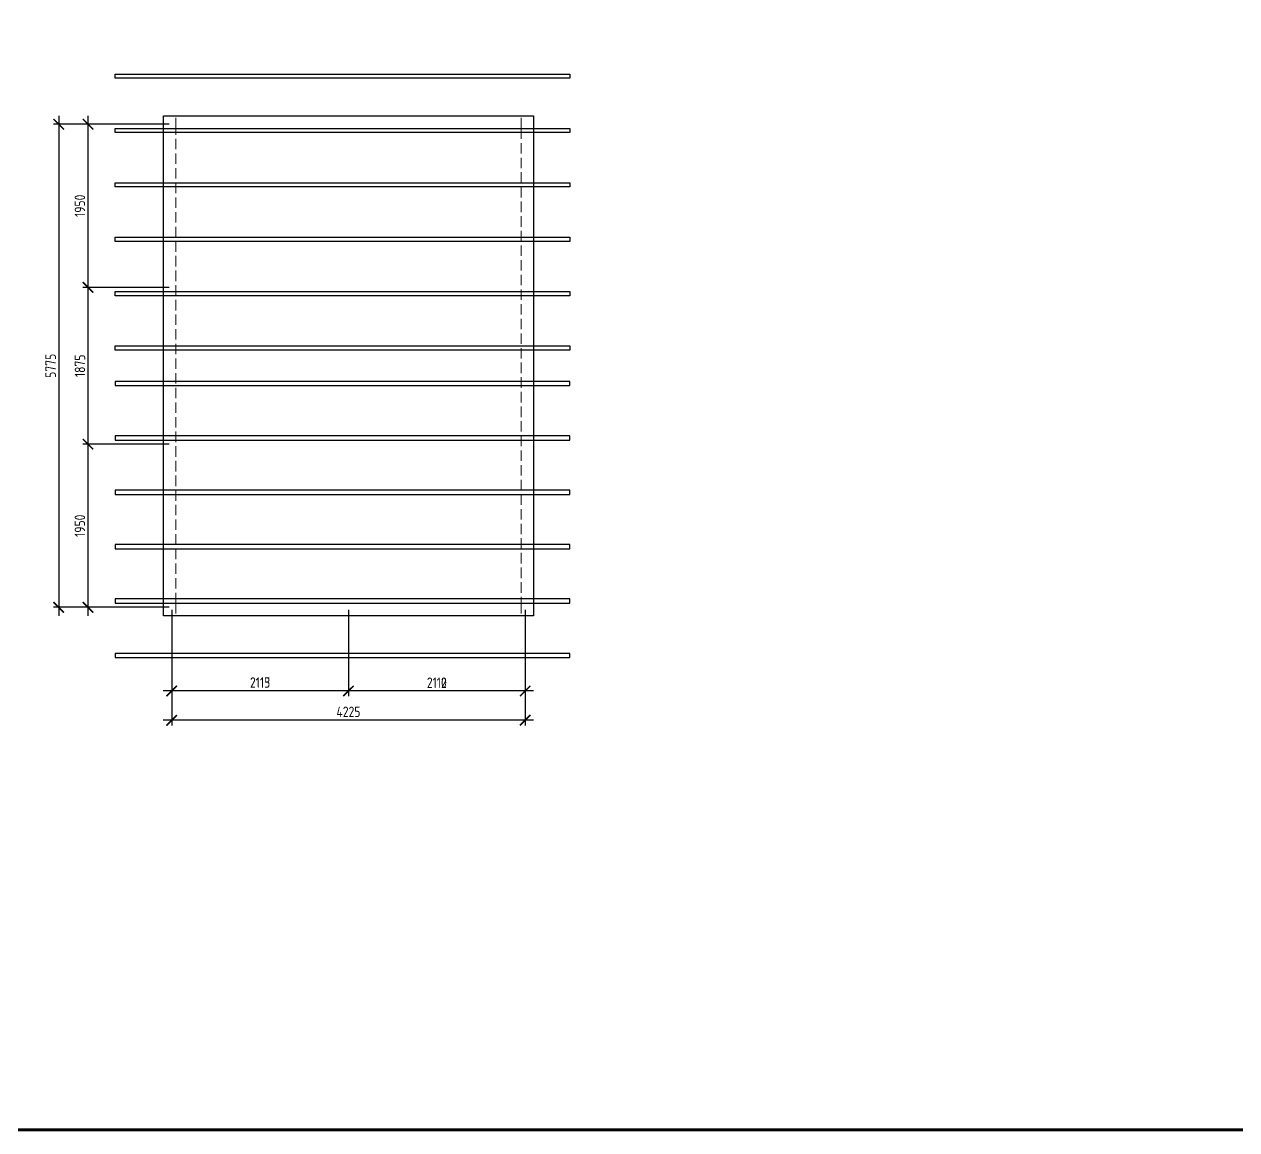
# Model space of a CAD drawing. Header units: millimetres. Extents: x 743280 to 1140305, y -337608 to -106611.
# Drawn here: x 989059 to 1003551, y -252250 to -239035 of the extents above; entities that cross this region are included whole.
import ezdxf

# ---------------------------------------------------------------- set-up
doc = ezdxf.new("R2010")
doc.units = ezdxf.units.MM
doc.header["$PDMODE"] = 35
doc.linetypes.add('GOST2.303 4', pattern=[7, 5, -2, 0])
doc.layers.get('Defpoints').update_dxf_attribs({"color": 9})
for name, color, linetype, lineweight in [('НЕВИДИМЫЕ', 6, 'GOST2.303 4', 13), ('ОСНОВНЫЕ', 7, 'Continuous', 30), ('РАЗМЕРЫ', 42, 'Continuous', 13), ('Сварка', 102, 'Continuous', 13)]:
    doc.layers.add(name, color=color, linetype=linetype, lineweight=lineweight)
doc.styles.add('GOST 2.304', font='CS_Gost2304.shx')
doc.dimstyles.new('СПДС', dxfattribs={"dimtxt": 2.5, "dimasz": 2.5, "dimexe": 1.25, "dimexo": 0.625, "dimtad": 1, "dimdec": 0, "dimtxsty": 'GOST 2.304', "dimblk": 'ARCHTICK', "dimblk1": 'ARCHTICK', "dimblk2": 'ARCHTICK', "dimcen": 2.5, "dimdle": 2, "dimadec": 0, "dimazin": 2, "dimtfac": 0.75, "dimtdec": 4, "dimtmove": 1, "dimatfit": 3, "dimfxl": 1, "dimtolj": 1, "dimarcsym": 1})

# ---------------------------------------------------------------- blocks, each defined once
blk = doc.blocks.new('_ArchTick')
at = {"color": 0, "linetype": 'ByBlock', "const_width": 0.15}
blk.add_lwpolyline([(-0.5, -0.5), (0.5, 0.5)], dxfattribs=at)
blk = doc.blocks.new('*D101')
at = {"layer": 'Defpoints', "color": 0, "transparency": 16777216}
for p in [(990821, -240230), (989471, -246005), (990821, -246005)]:
    blk.add_point(p, dxfattribs=at)
at = {"layer": 'РАЗМЕРЫ', "color": 0, "lineweight": -2, "transparency": 16777216}
for p, q in [((990790, -240230), (989409, -240230)), ((989471, -240130), (989471, -246105)), ((990790, -246005), (989409, -246005))]:
    blk.add_line(p, q, dxfattribs=at)
at = {"layer": 'РАЗМЕРЫ', "color": 0, "lineweight": -2, "transparency": 16777216, "xscale": 125, "yscale": 125, "zscale": 125}
for p, rotation in [((989471, -240230), 90), ((989471, -246005), 270)]:
    blk.add_blockref('_ArchTick', p, dxfattribs=dict(at, rotation=rotation))
at = {"layer": 'РАЗМЕРЫ', "color": 0, "transparency": 16777216, "insert": (989375, -243118), "char_height": 125, "attachment_point": 5, "rotation": 90, "style": 'GOST 2.304'}
blk.add_mtext('\\A1;5775', dxfattribs=at)
blk = doc.blocks.new('*D102')
at = {"layer": 'Defpoints', "color": 0, "transparency": 16777216}
for p in [(990821, -244055), (989821, -246005), (990821, -246005)]:
    blk.add_point(p, dxfattribs=at)
at = {"layer": 'РАЗМЕРЫ', "color": 0, "lineweight": -2, "transparency": 16777216}
for p, q in [((989821, -243955), (989821, -246105)), ((990790, -244055), (989759, -244055)), ((990790, -246005), (989759, -246005))]:
    blk.add_line(p, q, dxfattribs=at)
at = {"layer": 'РАЗМЕРЫ', "color": 0, "lineweight": -2, "transparency": 16777216, "xscale": 125, "yscale": 125, "zscale": 125}
for p, rotation in [((989821, -244055), 90), ((989821, -246005), 270)]:
    blk.add_blockref('_ArchTick', p, dxfattribs=dict(at, rotation=rotation))
at = {"layer": 'РАЗМЕРЫ', "color": 0, "transparency": 16777216, "insert": (989724, -245030), "char_height": 125, "attachment_point": 5, "rotation": 90, "style": 'GOST 2.304'}
blk.add_mtext('\\A1;1950', dxfattribs=at)
blk = doc.blocks.new('*D103')
at = {"layer": 'Defpoints', "color": 0, "transparency": 16777216}
for p in [(990821, -242180), (989821, -244055), (990821, -244055)]:
    blk.add_point(p, dxfattribs=at)
at = {"layer": 'РАЗМЕРЫ', "color": 0, "lineweight": -2, "transparency": 16777216}
for p, q in [((989821, -242080), (989821, -244155)), ((990790, -242180), (989759, -242180)), ((990790, -244055), (989759, -244055))]:
    blk.add_line(p, q, dxfattribs=at)
at = {"layer": 'РАЗМЕРЫ', "color": 0, "lineweight": -2, "transparency": 16777216, "xscale": 125, "yscale": 125, "zscale": 125}
for p, rotation in [((989821, -242180), 90), ((989821, -244055), 270)]:
    blk.add_blockref('_ArchTick', p, dxfattribs=dict(at, rotation=rotation))
at = {"layer": 'РАЗМЕРЫ', "color": 0, "transparency": 16777216, "insert": (989725, -243118), "char_height": 125, "attachment_point": 5, "rotation": 90, "style": 'GOST 2.304'}
blk.add_mtext('\\A1;1875', dxfattribs=at)
blk = doc.blocks.new('*D104')
at = {"layer": 'Defpoints', "color": 0, "transparency": 16777216}
for p in [(990821, -240230), (989821, -242180), (990821, -242180)]:
    blk.add_point(p, dxfattribs=at)
at = {"layer": 'РАЗМЕРЫ', "color": 0, "lineweight": -2, "transparency": 16777216}
for p, q in [((990790, -240230), (989759, -240230)), ((989821, -240130), (989821, -242280)), ((990790, -242180), (989759, -242180))]:
    blk.add_line(p, q, dxfattribs=at)
at = {"layer": 'РАЗМЕРЫ', "color": 0, "lineweight": -2, "transparency": 16777216, "xscale": 125, "yscale": 125, "zscale": 125}
for p, rotation in [((989821, -240230), 90), ((989821, -242180), 270)]:
    blk.add_blockref('_ArchTick', p, dxfattribs=dict(at, rotation=rotation))
at = {"layer": 'РАЗМЕРЫ', "color": 0, "transparency": 16777216, "insert": (989724, -241205), "char_height": 125, "attachment_point": 5, "rotation": 90, "style": 'GOST 2.304'}
blk.add_mtext('\\A1;1950', dxfattribs=at)
blk = doc.blocks.new('*D105')
at = {"layer": 'Defpoints', "color": 0, "transparency": 16777216}
for p in [(990821, -246005), (995046, -246005), (990821, -247355)]:
    blk.add_point(p, dxfattribs=at)
at = {"layer": 'РАЗМЕРЫ', "color": 0, "lineweight": -2, "transparency": 16777216}
for p, q in [((990821, -246036), (990821, -247418)), ((995046, -246036), (995046, -247418)), ((995146, -247355), (990721, -247355))]:
    blk.add_line(p, q, dxfattribs=at)
at = {"layer": 'РАЗМЕРЫ', "color": 0, "lineweight": -2, "transparency": 16777216, "xscale": 125, "yscale": 125, "zscale": 125, "rotation": 180}
blk.add_blockref('_ArchTick', (990821, -247355), dxfattribs=at)
at = {"layer": 'РАЗМЕРЫ', "color": 0, "lineweight": -2, "transparency": 16777216, "xscale": 125, "yscale": 125, "zscale": 125}
blk.add_blockref('_ArchTick', (995046, -247355), dxfattribs=at)
at = {"layer": 'РАЗМЕРЫ', "color": 0, "transparency": 16777216, "insert": (992934, -247254), "char_height": 125, "attachment_point": 5, "style": 'GOST 2.304'}
blk.add_mtext('\\A1;4225', dxfattribs=at)
blk = doc.blocks.new('*D106')
at = {"layer": 'Defpoints', "color": 0, "transparency": 16777216}
for p in [(990821, -246005), (992934, -246005), (990821, -247005)]:
    blk.add_point(p, dxfattribs=at)
at = {"layer": 'РАЗМЕРЫ', "color": 0, "lineweight": -2, "transparency": 16777216}
for p, q in [((990821, -246036), (990821, -247068)), ((992934, -246036), (992934, -247068)), ((993034, -247005), (990721, -247005))]:
    blk.add_line(p, q, dxfattribs=at)
at = {"layer": 'РАЗМЕРЫ', "color": 0, "lineweight": -2, "transparency": 16777216, "xscale": 125, "yscale": 125, "zscale": 125, "rotation": 180}
blk.add_blockref('_ArchTick', (990821, -247005), dxfattribs=at)
at = {"layer": 'РАЗМЕРЫ', "color": 0, "lineweight": -2, "transparency": 16777216, "xscale": 125, "yscale": 125, "zscale": 125}
blk.add_blockref('_ArchTick', (992934, -247005), dxfattribs=at)
at = {"layer": 'РАЗМЕРЫ', "color": 0, "transparency": 16777216, "insert": (991878, -246904), "char_height": 125, "attachment_point": 5, "style": 'GOST 2.304'}
blk.add_mtext('\\A1;2115', dxfattribs=at)
blk = doc.blocks.new('*D107')
at = {"layer": 'Defpoints', "color": 0, "transparency": 16777216}
for p in [(992934, -246005), (995046, -246005), (992934, -247005)]:
    blk.add_point(p, dxfattribs=at)
at = {"layer": 'РАЗМЕРЫ', "color": 0, "lineweight": -2, "transparency": 16777216}
for p, q in [((992934, -246036), (992934, -247068)), ((995046, -246036), (995046, -247068)), ((995146, -247005), (992834, -247005))]:
    blk.add_line(p, q, dxfattribs=at)
at = {"layer": 'РАЗМЕРЫ', "color": 0, "lineweight": -2, "transparency": 16777216, "xscale": 125, "yscale": 125, "zscale": 125, "rotation": 180}
blk.add_blockref('_ArchTick', (992934, -247005), dxfattribs=at)
at = {"layer": 'РАЗМЕРЫ', "color": 0, "lineweight": -2, "transparency": 16777216, "xscale": 125, "yscale": 125, "zscale": 125}
blk.add_blockref('_ArchTick', (995046, -247005), dxfattribs=at)
at = {"layer": 'РАЗМЕРЫ', "color": 0, "transparency": 16777216, "insert": (993990, -246906), "char_height": 125, "attachment_point": 5, "style": 'GOST 2.304'}
blk.add_mtext('\\A1;2110', dxfattribs=at)
blk = doc.blocks.new('*D108')
at = {"layer": 'Defpoints', "color": 0, "transparency": 16777216}
for p in [(990821, -240230), (989471, -246005), (990821, -246005)]:
    blk.add_point(p, dxfattribs=at)
at = {"layer": 'РАЗМЕРЫ', "color": 0, "lineweight": -2, "transparency": 16777216}
for p, q in [((990790, -240230), (989409, -240230)), ((989471, -240130), (989471, -246105)), ((990790, -246005), (989409, -246005))]:
    blk.add_line(p, q, dxfattribs=at)
at = {"layer": 'РАЗМЕРЫ', "color": 0, "lineweight": -2, "transparency": 16777216, "xscale": 125, "yscale": 125, "zscale": 125}
for p, rotation in [((989471, -240230), 90), ((989471, -246005), 270)]:
    blk.add_blockref('_ArchTick', p, dxfattribs=dict(at, rotation=rotation))
at = {"layer": 'РАЗМЕРЫ', "color": 0, "transparency": 16777216, "insert": (989375, -243118), "char_height": 125, "attachment_point": 5, "rotation": 90, "style": 'GOST 2.304'}
blk.add_mtext('\\A1;5775', dxfattribs=at)
blk = doc.blocks.new('*D109')
at = {"layer": 'Defpoints', "color": 0, "transparency": 16777216}
for p in [(990821, -244055), (989821, -246005), (990821, -246005)]:
    blk.add_point(p, dxfattribs=at)
at = {"layer": 'РАЗМЕРЫ', "color": 0, "lineweight": -2, "transparency": 16777216}
for p, q in [((989821, -243955), (989821, -246105)), ((990790, -244055), (989759, -244055)), ((990790, -246005), (989759, -246005))]:
    blk.add_line(p, q, dxfattribs=at)
at = {"layer": 'РАЗМЕРЫ', "color": 0, "lineweight": -2, "transparency": 16777216, "xscale": 125, "yscale": 125, "zscale": 125}
for p, rotation in [((989821, -244055), 90), ((989821, -246005), 270)]:
    blk.add_blockref('_ArchTick', p, dxfattribs=dict(at, rotation=rotation))
at = {"layer": 'РАЗМЕРЫ', "color": 0, "transparency": 16777216, "insert": (989724, -245030), "char_height": 125, "attachment_point": 5, "rotation": 90, "style": 'GOST 2.304'}
blk.add_mtext('\\A1;1950', dxfattribs=at)
blk = doc.blocks.new('*D110')
at = {"layer": 'Defpoints', "color": 0, "transparency": 16777216}
for p in [(990821, -242180), (989821, -244055), (990821, -244055)]:
    blk.add_point(p, dxfattribs=at)
at = {"layer": 'РАЗМЕРЫ', "color": 0, "lineweight": -2, "transparency": 16777216}
for p, q in [((989821, -242080), (989821, -244155)), ((990790, -242180), (989759, -242180)), ((990790, -244055), (989759, -244055))]:
    blk.add_line(p, q, dxfattribs=at)
at = {"layer": 'РАЗМЕРЫ', "color": 0, "lineweight": -2, "transparency": 16777216, "xscale": 125, "yscale": 125, "zscale": 125}
for p, rotation in [((989821, -242180), 90), ((989821, -244055), 270)]:
    blk.add_blockref('_ArchTick', p, dxfattribs=dict(at, rotation=rotation))
at = {"layer": 'РАЗМЕРЫ', "color": 0, "transparency": 16777216, "insert": (989725, -243118), "char_height": 125, "attachment_point": 5, "rotation": 90, "style": 'GOST 2.304'}
blk.add_mtext('\\A1;1875', dxfattribs=at)
blk = doc.blocks.new('*D111')
at = {"layer": 'Defpoints', "color": 0, "transparency": 16777216}
for p in [(990821, -240230), (989821, -242180), (990821, -242180)]:
    blk.add_point(p, dxfattribs=at)
at = {"layer": 'РАЗМЕРЫ', "color": 0, "lineweight": -2, "transparency": 16777216}
for p, q in [((990790, -240230), (989759, -240230)), ((989821, -240130), (989821, -242280)), ((990790, -242180), (989759, -242180))]:
    blk.add_line(p, q, dxfattribs=at)
at = {"layer": 'РАЗМЕРЫ', "color": 0, "lineweight": -2, "transparency": 16777216, "xscale": 125, "yscale": 125, "zscale": 125}
for p, rotation in [((989821, -240230), 90), ((989821, -242180), 270)]:
    blk.add_blockref('_ArchTick', p, dxfattribs=dict(at, rotation=rotation))
at = {"layer": 'РАЗМЕРЫ', "color": 0, "transparency": 16777216, "insert": (989724, -241205), "char_height": 125, "attachment_point": 5, "rotation": 90, "style": 'GOST 2.304'}
blk.add_mtext('\\A1;1950', dxfattribs=at)
blk = doc.blocks.new('*D112')
at = {"layer": 'Defpoints', "color": 0, "transparency": 16777216}
for p in [(990821, -246005), (995046, -246005), (990821, -247355)]:
    blk.add_point(p, dxfattribs=at)
at = {"layer": 'РАЗМЕРЫ', "color": 0, "lineweight": -2, "transparency": 16777216}
for p, q in [((990821, -246036), (990821, -247418)), ((995046, -246036), (995046, -247418)), ((995146, -247355), (990721, -247355))]:
    blk.add_line(p, q, dxfattribs=at)
at = {"layer": 'РАЗМЕРЫ', "color": 0, "lineweight": -2, "transparency": 16777216, "xscale": 125, "yscale": 125, "zscale": 125, "rotation": 180}
blk.add_blockref('_ArchTick', (990821, -247355), dxfattribs=at)
at = {"layer": 'РАЗМЕРЫ', "color": 0, "lineweight": -2, "transparency": 16777216, "xscale": 125, "yscale": 125, "zscale": 125}
blk.add_blockref('_ArchTick', (995046, -247355), dxfattribs=at)
at = {"layer": 'РАЗМЕРЫ', "color": 0, "transparency": 16777216, "insert": (992934, -247254), "char_height": 125, "attachment_point": 5, "style": 'GOST 2.304'}
blk.add_mtext('\\A1;4225', dxfattribs=at)
blk = doc.blocks.new('*D113')
at = {"layer": 'Defpoints', "color": 0, "transparency": 16777216}
for p in [(990821, -246005), (992934, -246005), (990821, -247005)]:
    blk.add_point(p, dxfattribs=at)
at = {"layer": 'РАЗМЕРЫ', "color": 0, "lineweight": -2, "transparency": 16777216}
for p, q in [((990821, -246036), (990821, -247068)), ((992934, -246036), (992934, -247068)), ((993034, -247005), (990721, -247005))]:
    blk.add_line(p, q, dxfattribs=at)
at = {"layer": 'РАЗМЕРЫ', "color": 0, "lineweight": -2, "transparency": 16777216, "xscale": 125, "yscale": 125, "zscale": 125, "rotation": 180}
blk.add_blockref('_ArchTick', (990821, -247005), dxfattribs=at)
at = {"layer": 'РАЗМЕРЫ', "color": 0, "lineweight": -2, "transparency": 16777216, "xscale": 125, "yscale": 125, "zscale": 125}
blk.add_blockref('_ArchTick', (992934, -247005), dxfattribs=at)
at = {"layer": 'РАЗМЕРЫ', "color": 0, "transparency": 16777216, "insert": (991878, -246904), "char_height": 125, "attachment_point": 5, "style": 'GOST 2.304'}
blk.add_mtext('\\A1;2113', dxfattribs=at)
blk = doc.blocks.new('*D114')
at = {"layer": 'Defpoints', "color": 0, "transparency": 16777216}
for p in [(992934, -246005), (995046, -246005), (992934, -247005)]:
    blk.add_point(p, dxfattribs=at)
at = {"layer": 'РАЗМЕРЫ', "color": 0, "lineweight": -2, "transparency": 16777216}
for p, q in [((992934, -246036), (992934, -247068)), ((995046, -246036), (995046, -247068)), ((995146, -247005), (992834, -247005))]:
    blk.add_line(p, q, dxfattribs=at)
at = {"layer": 'РАЗМЕРЫ', "color": 0, "lineweight": -2, "transparency": 16777216, "xscale": 125, "yscale": 125, "zscale": 125, "rotation": 180}
blk.add_blockref('_ArchTick', (992934, -247005), dxfattribs=at)
at = {"layer": 'РАЗМЕРЫ', "color": 0, "lineweight": -2, "transparency": 16777216, "xscale": 125, "yscale": 125, "zscale": 125}
blk.add_blockref('_ArchTick', (995046, -247005), dxfattribs=at)
at = {"layer": 'РАЗМЕРЫ', "color": 0, "transparency": 16777216, "insert": (993990, -246906), "char_height": 125, "attachment_point": 5, "style": 'GOST 2.304'}
blk.add_mtext('\\A1;2112', dxfattribs=at)
blk = doc.blocks.new('*D143')
at = {"layer": 'Defpoints', "color": 0, "transparency": 16777216}
for p in [(990821, -240230), (989471, -246005), (990821, -246005)]:
    blk.add_point(p, dxfattribs=at)
at = {"layer": 'РАЗМЕРЫ', "color": 0, "lineweight": -2, "transparency": 16777216}
for p, q in [((990790, -240230), (989409, -240230)), ((989471, -240130), (989471, -246105)), ((990790, -246005), (989409, -246005))]:
    blk.add_line(p, q, dxfattribs=at)
at = {"layer": 'РАЗМЕРЫ', "color": 0, "lineweight": -2, "transparency": 16777216, "xscale": 125, "yscale": 125, "zscale": 125}
for p, rotation in [((989471, -240230), 90), ((989471, -246005), 270)]:
    blk.add_blockref('_ArchTick', p, dxfattribs=dict(at, rotation=rotation))
at = {"layer": 'РАЗМЕРЫ', "color": 0, "transparency": 16777216, "insert": (989375, -243118), "char_height": 125, "attachment_point": 5, "rotation": 90, "style": 'GOST 2.304'}
blk.add_mtext('\\A1;5775', dxfattribs=at)
blk = doc.blocks.new('*D144')
at = {"layer": 'Defpoints', "color": 0, "transparency": 16777216}
for p in [(990821, -244055), (989821, -246005), (990821, -246005)]:
    blk.add_point(p, dxfattribs=at)
at = {"layer": 'РАЗМЕРЫ', "color": 0, "lineweight": -2, "transparency": 16777216}
for p, q in [((989821, -243955), (989821, -246105)), ((990790, -244055), (989759, -244055)), ((990790, -246005), (989759, -246005))]:
    blk.add_line(p, q, dxfattribs=at)
at = {"layer": 'РАЗМЕРЫ', "color": 0, "lineweight": -2, "transparency": 16777216, "xscale": 125, "yscale": 125, "zscale": 125}
for p, rotation in [((989821, -244055), 90), ((989821, -246005), 270)]:
    blk.add_blockref('_ArchTick', p, dxfattribs=dict(at, rotation=rotation))
at = {"layer": 'РАЗМЕРЫ', "color": 0, "transparency": 16777216, "insert": (989724, -245030), "char_height": 125, "attachment_point": 5, "rotation": 90, "style": 'GOST 2.304'}
blk.add_mtext('\\A1;1950', dxfattribs=at)
blk = doc.blocks.new('*D145')
at = {"layer": 'Defpoints', "color": 0, "transparency": 16777216}
for p in [(990821, -242180), (989821, -244055), (990821, -244055)]:
    blk.add_point(p, dxfattribs=at)
at = {"layer": 'РАЗМЕРЫ', "color": 0, "lineweight": -2, "transparency": 16777216}
for p, q in [((989821, -242080), (989821, -244155)), ((990790, -242180), (989759, -242180)), ((990790, -244055), (989759, -244055))]:
    blk.add_line(p, q, dxfattribs=at)
at = {"layer": 'РАЗМЕРЫ', "color": 0, "lineweight": -2, "transparency": 16777216, "xscale": 125, "yscale": 125, "zscale": 125}
for p, rotation in [((989821, -242180), 90), ((989821, -244055), 270)]:
    blk.add_blockref('_ArchTick', p, dxfattribs=dict(at, rotation=rotation))
at = {"layer": 'РАЗМЕРЫ', "color": 0, "transparency": 16777216, "insert": (989725, -243118), "char_height": 125, "attachment_point": 5, "rotation": 90, "style": 'GOST 2.304'}
blk.add_mtext('\\A1;1875', dxfattribs=at)
blk = doc.blocks.new('*D146')
at = {"layer": 'Defpoints', "color": 0, "transparency": 16777216}
for p in [(990821, -240230), (989821, -242180), (990821, -242180)]:
    blk.add_point(p, dxfattribs=at)
at = {"layer": 'РАЗМЕРЫ', "color": 0, "lineweight": -2, "transparency": 16777216}
for p, q in [((990790, -240230), (989759, -240230)), ((989821, -240130), (989821, -242280)), ((990790, -242180), (989759, -242180))]:
    blk.add_line(p, q, dxfattribs=at)
at = {"layer": 'РАЗМЕРЫ', "color": 0, "lineweight": -2, "transparency": 16777216, "xscale": 125, "yscale": 125, "zscale": 125}
for p, rotation in [((989821, -240230), 90), ((989821, -242180), 270)]:
    blk.add_blockref('_ArchTick', p, dxfattribs=dict(at, rotation=rotation))
at = {"layer": 'РАЗМЕРЫ', "color": 0, "transparency": 16777216, "insert": (989724, -241205), "char_height": 125, "attachment_point": 5, "rotation": 90, "style": 'GOST 2.304'}
blk.add_mtext('\\A1;1950', dxfattribs=at)
blk = doc.blocks.new('*D147')
at = {"layer": 'Defpoints', "color": 0, "transparency": 16777216}
for p in [(990821, -246005), (995046, -246005), (990821, -247355)]:
    blk.add_point(p, dxfattribs=at)
at = {"layer": 'РАЗМЕРЫ', "color": 0, "lineweight": -2, "transparency": 16777216}
for p, q in [((990821, -246036), (990821, -247418)), ((995046, -246036), (995046, -247418)), ((995146, -247355), (990721, -247355))]:
    blk.add_line(p, q, dxfattribs=at)
at = {"layer": 'РАЗМЕРЫ', "color": 0, "lineweight": -2, "transparency": 16777216, "xscale": 125, "yscale": 125, "zscale": 125, "rotation": 180}
blk.add_blockref('_ArchTick', (990821, -247355), dxfattribs=at)
at = {"layer": 'РАЗМЕРЫ', "color": 0, "lineweight": -2, "transparency": 16777216, "xscale": 125, "yscale": 125, "zscale": 125}
blk.add_blockref('_ArchTick', (995046, -247355), dxfattribs=at)
at = {"layer": 'РАЗМЕРЫ', "color": 0, "transparency": 16777216, "insert": (992934, -247254), "char_height": 125, "attachment_point": 5, "style": 'GOST 2.304'}
blk.add_mtext('\\A1;4225', dxfattribs=at)
blk = doc.blocks.new('*D148')
at = {"layer": 'Defpoints', "color": 0, "transparency": 16777216}
for p in [(990821, -246005), (992934, -246005), (990821, -247005)]:
    blk.add_point(p, dxfattribs=at)
at = {"layer": 'РАЗМЕРЫ', "color": 0, "lineweight": -2, "transparency": 16777216}
for p, q in [((990821, -246036), (990821, -247068)), ((992934, -246036), (992934, -247068)), ((993034, -247005), (990721, -247005))]:
    blk.add_line(p, q, dxfattribs=at)
at = {"layer": 'РАЗМЕРЫ', "color": 0, "lineweight": -2, "transparency": 16777216, "xscale": 125, "yscale": 125, "zscale": 125, "rotation": 180}
blk.add_blockref('_ArchTick', (990821, -247005), dxfattribs=at)
at = {"layer": 'РАЗМЕРЫ', "color": 0, "lineweight": -2, "transparency": 16777216, "xscale": 125, "yscale": 125, "zscale": 125}
blk.add_blockref('_ArchTick', (992934, -247005), dxfattribs=at)
at = {"layer": 'РАЗМЕРЫ', "color": 0, "transparency": 16777216, "insert": (991878, -246904), "char_height": 125, "attachment_point": 5, "style": 'GOST 2.304'}
blk.add_mtext('\\A1;2113', dxfattribs=at)
blk = doc.blocks.new('*D149')
at = {"layer": 'Defpoints', "color": 0, "transparency": 16777216}
for p in [(992934, -246005), (995046, -246005), (992934, -247005)]:
    blk.add_point(p, dxfattribs=at)
at = {"layer": 'РАЗМЕРЫ', "color": 0, "lineweight": -2, "transparency": 16777216}
for p, q in [((992934, -246036), (992934, -247068)), ((995046, -246036), (995046, -247068)), ((995146, -247005), (992834, -247005))]:
    blk.add_line(p, q, dxfattribs=at)
at = {"layer": 'РАЗМЕРЫ', "color": 0, "lineweight": -2, "transparency": 16777216, "xscale": 125, "yscale": 125, "zscale": 125, "rotation": 180}
blk.add_blockref('_ArchTick', (992934, -247005), dxfattribs=at)
at = {"layer": 'РАЗМЕРЫ', "color": 0, "lineweight": -2, "transparency": 16777216, "xscale": 125, "yscale": 125, "zscale": 125}
blk.add_blockref('_ArchTick', (995046, -247005), dxfattribs=at)
at = {"layer": 'РАЗМЕРЫ', "color": 0, "transparency": 16777216, "insert": (993990, -246906), "char_height": 125, "attachment_point": 5, "style": 'GOST 2.304'}
blk.add_mtext('\\A1;2112', dxfattribs=at)

msp = doc.modelspace()

# ---------------------------------------------------------------- linework, layer by layer
at = {"layer": 'НЕВИДИМЫЕ', "ltscale": 25}
for p, q in [((990871.5, -240280.1), (990871.5, -240130.1)), ((994996.5, -240280.1), (994996.5, -240130.1)), ((990871.5, -245955.1), (990871.5, -246105.1)), ((994996.5, -245955.1), (994996.5, -246105.1))]:
    msp.add_line(p, q, dxfattribs=at)
msp.add_lwpolyline([(994996.5, -245955.1), (990871.5, -245955.1), (990871.5, -240280.1), (994996.5, -240280.1)], close=True, dxfattribs=at)
at = {"layer": 'ОСНОВНЫЕ', "ltscale": 100}
for points in [[(990143.8, -239630.1), (995580.9, -239630.1), (995580.9, -239680.1), (990143.8, -239680.1)], [(990721.5, -240130.1), (995146.5, -240130.1), (995146.5, -246105.1), (990721.5, -246105.1)], [(990143.8, -240280.1), (995580.9, -240280.1), (995580.9, -240330.1), (990143.8, -240330.1)], [(990143.8, -240930.1), (995580.9, -240930.1), (995580.9, -240980.1), (990143.8, -240980.1)], [(990143.8, -241580.1), (995580.9, -241580.1), (995580.9, -241630.1), (990143.8, -241630.1)], [(990143.8, -242230.1), (995580.9, -242230.1), (995580.9, -242280.1), (990143.8, -242280.1)], [(990143.8, -242880.1), (995580.9, -242880.1), (995580.9, -242930.1), (990143.8, -242930.1)], [(990143.8, -243355.1), (995580.9, -243355.1), (995580.9, -243305.1), (990143.8, -243305.1)], [(990143.8, -244005.1), (995580.9, -244005.1), (995580.9, -243955.1), (990143.8, -243955.1)], [(990143.8, -244655.1), (995580.9, -244655.1), (995580.9, -244605.1), (990143.8, -244605.1)], [(990143.8, -245305.1), (995580.9, -245305.1), (995580.9, -245255.1), (990143.8, -245255.1)], [(990143.8, -245955.1), (995580.9, -245955.1), (995580.9, -245905.1), (990143.8, -245905.1)], [(990143.8, -246605.1), (995580.9, -246605.1), (995580.9, -246555.1), (990143.8, -246555.1)]]:
    msp.add_lwpolyline(points, close=True, dxfattribs=at)
at = {"layer": 'Сварка', "lineweight": 100, "ltscale": 100}
msp.add_lwpolyline([(950830, -225820), (1014607.6, -225820), (1014607.6, -252250), (950830, -252250)], close=True, dxfattribs=at)

# ---------------------------------------------------------------- dimensions: what is measured, and where the dimension line sits
at = {"layer": 'РАЗМЕРЫ'}
for base, p1, p2, override, picture, middle in [((989471, -246005.1), (990821, -240230.1), (990821, -246005.1), {"dimscale": 50, "dimlfac": 1, "dimtxsty": 'GOST 2.304', "dimblk1": 'ArchTick', "dimblk2": 'ArchTick', "dimsah": 1, "dimtolj": 1}, '*D101', (989374.7, -243117.6)), ((989471, -246005.1), (990821, -240230.1), (990821, -246005.1), {"dimscale": 50}, '*D108', (989374.7, -243117.6)), ((989471, -246005.1), (990821, -240230.1), (990821, -246005.1), {"dimscale": 50}, '*D143', (989374.7, -243117.6)), ((989821, -242180.1), (990821, -240230.1), (990821, -242180.1), {"dimscale": 50, "dimlfac": 1, "dimtxsty": 'GOST 2.304', "dimblk1": 'ArchTick', "dimblk2": 'ArchTick', "dimsah": 1, "dimtolj": 1}, '*D104', (989723.7, -241205.1)), ((989821, -242180.1), (990821, -240230.1), (990821, -242180.1), {"dimscale": 50}, '*D111', (989723.7, -241205.1)), ((989821, -242180.1), (990821, -240230.1), (990821, -242180.1), {"dimscale": 50}, '*D146', (989723.7, -241205.1)), ((989821, -244055.1), (990821, -242180.1), (990821, -244055.1), {"dimscale": 50, "dimlfac": 1, "dimtxsty": 'GOST 2.304', "dimblk1": 'ArchTick', "dimblk2": 'ArchTick', "dimsah": 1, "dimtolj": 1}, '*D103', (989724.7, -243117.6)), ((989821, -244055.1), (990821, -242180.1), (990821, -244055.1), {"dimscale": 50}, '*D110', (989724.7, -243117.6)), ((989821, -244055.1), (990821, -242180.1), (990821, -244055.1), {"dimscale": 50}, '*D145', (989724.7, -243117.6)), ((989821, -246005.1), (990821, -244055.1), (990821, -246005.1), {"dimscale": 50, "dimlfac": 1, "dimtxsty": 'GOST 2.304', "dimblk1": 'ArchTick', "dimblk2": 'ArchTick', "dimsah": 1, "dimtolj": 1}, '*D102', (989723.7, -245030.1)), ((989821, -246005.1), (990821, -244055.1), (990821, -246005.1), {"dimscale": 50}, '*D109', (989723.7, -245030.1)), ((989821, -246005.1), (990821, -244055.1), (990821, -246005.1), {"dimscale": 50}, '*D144', (989723.7, -245030.1))]:
    dim = msp.add_linear_dim(base=base, p1=p1, p2=p2, angle=270, dimstyle='СПДС', override=override, dxfattribs=at)
    dim.commit()
    dim.dimension.update_dxf_attribs({"geometry": picture, "text_midpoint": middle})
for base, p1, p2, override, picture, middle in [((990821, -247355.1), (995046, -246005.1), (990821, -246005.1), {"dimscale": 50, "dimlfac": 1, "dimtxsty": 'GOST 2.304', "dimblk1": 'ArchTick', "dimblk2": 'ArchTick', "dimsah": 1, "dimtolj": 1}, '*D105', (992933.5, -247253.9)), ((990821, -247005.1), (992934, -246005.1), (990821, -246005.1), {"dimscale": 50, "dimlfac": 1, "dimrnd": 5, "dimtxsty": 'GOST 2.304', "dimblk1": 'ArchTick', "dimblk2": 'ArchTick', "dimsah": 1, "dimtolj": 1}, '*D106', (991877.5, -246903.9)), ((990821, -247355.1), (995046, -246005.1), (990821, -246005.1), {"dimscale": 50}, '*D112', (992933.5, -247253.9)), ((990821, -247005.1), (992934, -246005.1), (990821, -246005.1), {"dimscale": 50}, '*D113', (991877.5, -246903.9)), ((990821, -247355.1), (995046, -246005.1), (990821, -246005.1), {"dimscale": 50}, '*D147', (992933.5, -247253.9)), ((990821, -247005.1), (992934, -246005.1), (990821, -246005.1), {"dimscale": 50}, '*D148', (991877.5, -246903.9)), ((992934, -247005.1), (995046, -246005.1), (992934, -246005.1), {"dimscale": 50, "dimlfac": 1, "dimrnd": 5, "dimtxsty": 'GOST 2.304', "dimblk1": 'ArchTick', "dimblk2": 'ArchTick', "dimsah": 1, "dimtolj": 1}, '*D107', (993990, -246906.5)), ((992934, -247005.1), (995046, -246005.1), (992934, -246005.1), {"dimscale": 50}, '*D114', (993990, -246906.5)), ((992934, -247005.1), (995046, -246005.1), (992934, -246005.1), {"dimscale": 50}, '*D149', (993990, -246906.5))]:
    dim = msp.add_linear_dim(base=base, p1=p1, p2=p2, dimstyle='СПДС', override=override, dxfattribs=at)
    dim.commit()
    dim.dimension.update_dxf_attribs({"geometry": picture, "text_midpoint": middle})

doc.saveas('drawing.dxf')
